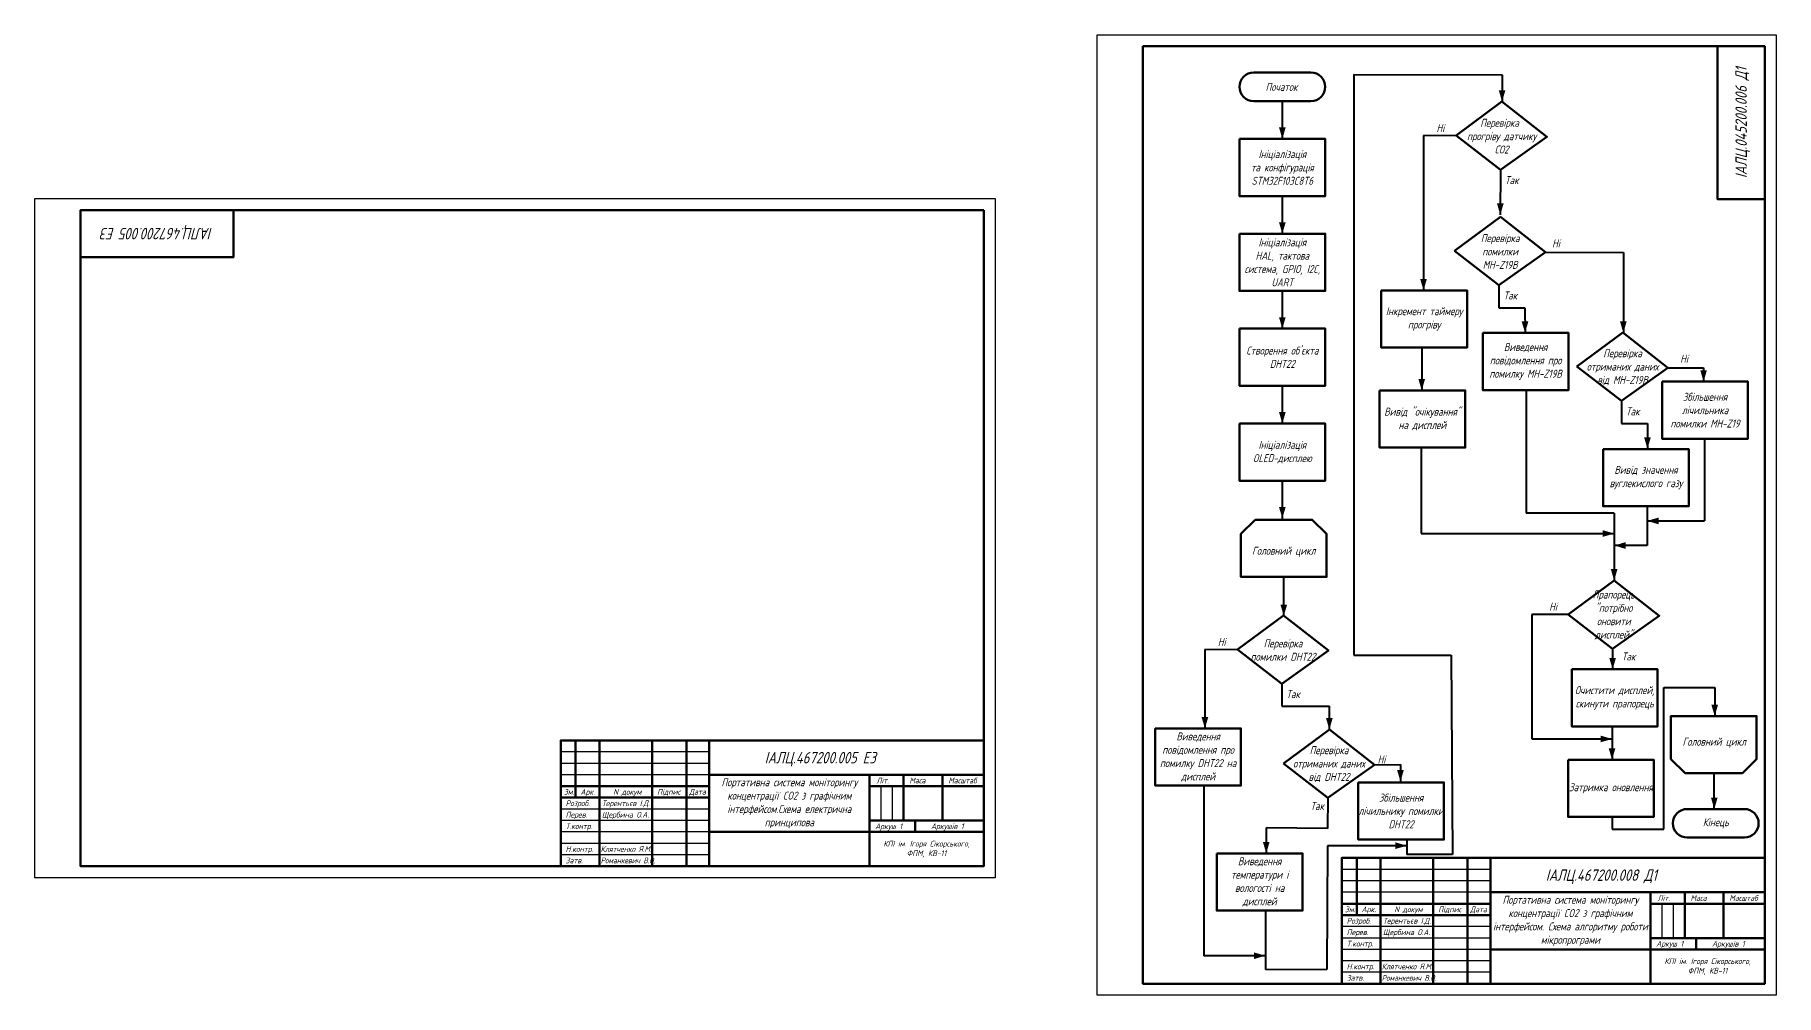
# Model space of a CAD drawing. Header units: millimetres. Extents: x 2767 to 4175, y 296 to 717.
# Drawn here: x 2767 to 3529, y 297 to 717 of the extents above; entities that cross this region are included whole.
import ezdxf
from ezdxf.enums import TextEntityAlignment as Align

# ---------------------------------------------------------------- set-up
doc = ezdxf.new("R2010")
doc.units = ezdxf.units.MM
doc.layers.get('0').update_dxf_attribs({"lineweight": 30})
for name, color, linetype, lineweight in [('Рамка', 7, 'Continuous', 50), ('Рамка_1', 7, 'Continuous', 120), ('Слой11', 2, 'Continuous', 40), ('Слой16', 3, 'Continuous', 50), ('СПЕЦИФ', 7, 'Continuous', 25)]:
    doc.layers.add(name, color=color, linetype=linetype, lineweight=lineweight)
doc.styles.add('ROMN_MY', font='gost-uw.shx', dxfattribs={"oblique": 15})

# ---------------------------------------------------------------- blocks, each defined once
blk = doc.blocks.new('A$C56FB199C')
at = {"layer": 'Слой11'}
blk.add_solid([(-12, 3.5), (-12, -3.5), (0, 0)], dxfattribs=at)

msp = doc.modelspace()

# ---------------------------------------------------------------- linework, layer by layer
at = {"layer": 'Defpoints'}
for points in [[(3231.58, 716.53), (3528.58, 716.53), (3528.58, 296.53), (3231.58, 296.53)], [(3186.95, 644.91), (3186.95, 347.91), (2766.95, 347.91), (2766.95, 644.91)]]:
    msp.add_lwpolyline(points, close=True, dxfattribs=at)
at = {"layer": 'Рамка'}
for p, q in [((3003.48, 407.91), (3003.48, 382.91)), ((3013.95, 407.91), (3013.95, 352.91)), ((3036.95, 407.91), (3036.95, 352.91)), ((3051.95, 407.91), (3051.95, 352.91)), ((3061.95, 407.91), (3061.95, 352.91)), ((3061.95, 392.91), (3181.95, 392.91)), ((3131.95, 392.91), (3131.95, 352.91)), ((3146.95, 392.91), (3146.95, 372.91)), ((3163.95, 392.91), (3163.95, 372.91)), ((3131.95, 387.91), (3181.95, 387.91)), ((3061.95, 367.91), (3181.95, 367.91)), ((3131.95, 372.91), (3181.95, 372.91)), ((3151.95, 372.91), (3151.95, 367.91)), ((3345.11, 356.53), (3345.11, 331.53)), ((3355.58, 356.53), (3355.58, 301.53)), ((3378.58, 356.53), (3378.58, 301.53)), ((3393.58, 356.53), (3393.58, 301.53)), ((3403.58, 356.53), (3403.58, 301.53)), ((3403.58, 341.53), (3523.58, 341.53)), ((3473.58, 341.53), (3473.58, 301.53)), ((3473.58, 336.53), (3523.58, 336.53)), ((3488.58, 341.53), (3488.58, 321.53)), ((3505.58, 341.53), (3505.58, 321.53)), ((3473.58, 321.53), (3523.58, 321.53)), ((3493.58, 321.53), (3493.58, 316.53)), ((3403.58, 316.53), (3523.58, 316.53))]:
    msp.add_line(p, q, dxfattribs=at)
for points in [[(3523.58, 711.53), (3523.58, 644.64), (3502.93, 644.64), (3502.93, 711.53)], [(2786.95, 639.91), (2853.83, 639.91), (2853.83, 619.26), (2786.95, 619.26)], [(2996.95, 352.91), (3181.95, 352.91), (3181.95, 407.91), (2996.95, 407.91)], [(3338.58, 301.53), (3523.58, 301.53), (3523.58, 356.53), (3338.58, 356.53)]]:
    msp.add_lwpolyline(points, close=True, dxfattribs=at)
for points in [[(3061.95, 387.91), (2996.95, 387.91)], [(3061.95, 382.91), (2996.95, 382.91)], [(3403.58, 336.53), (3338.58, 336.53)], [(3403.58, 331.53), (3338.58, 331.53)]]:
    msp.add_lwpolyline(points, dxfattribs=at)
at = {"layer": 'Рамка_1'}
for points in [[(3251.58, 711.53), (3523.58, 711.53), (3523.58, 301.53), (3251.58, 301.53)], [(3181.95, 639.91), (3181.95, 352.91), (2786.95, 352.91), (2786.95, 639.91)]]:
    msp.add_lwpolyline(points, close=True, dxfattribs=at)
at = {"layer": 'Слой11'}
for p, q in [((3343.87, 699.22), (3408.73, 699.1)), ((3343.87, 699.22), (3343.87, 445.2)), ((3408.73, 699.1), (3408.69, 687.31)), ((3312.58, 687.53), (3312.58, 671.03)), ((3374.31, 672.59), (3388.55, 672.48)), ((3374.34, 672.45), (3374.34, 604.78)), ((3407.97, 657.45), (3407.91, 637.79)), ((3312.58, 646.03), (3312.58, 629.53)), ((3427.35, 621.49), (3461.76, 621.39)), ((3461.76, 621.39), (3461.73, 586.19)), ((3312.58, 604.53), (3312.58, 588.03)), ((3407.34, 607.01), (3407.31, 597.18)), ((3407.31, 597.18), (3418.69, 597.18)), ((3418.69, 597.18), (3418.73, 586.18)), ((3373.55, 579.78), (3373.55, 561.01)), ((3481.23, 570.9), (3496.83, 570.9)), ((3496.83, 570.9), (3496.83, 564.87)), ((3312.58, 563.03), (3312.58, 546.53)), ((3419.17, 561.18), (3419.17, 507.31)), ((3460.9, 556.32), (3460.87, 546.49)), ((3460.87, 546.49), (3472.24, 546.49)), ((3472.24, 546.49), (3472.28, 535.48)), ((3373.34, 536.01), (3373.34, 498.43)), ((3497.2, 539.87), (3497.2, 503.94)), ((3312.58, 521.53), (3312.58, 505.03)), ((3472.14, 510.38), (3472.14, 503.94)), ((3457.71, 507.31), (3419.17, 507.31)), ((3457.71, 507.31), (3457.71, 477.85)), ((3472.14, 503.94), (3497.2, 503.94)), ((3472.14, 503.94), (3472.14, 496.31)), ((3373.34, 498.43), (3457.71, 498.43)), ((3472.14, 496.31), (3472.14, 493.19)), ((3472.14, 493.19), (3457.71, 493.19)), ((3313.09, 479.11), (3313.09, 462.61)), ((3437.62, 462.98), (3421.65, 462.98)), ((3421.65, 462.98), (3421.65, 408.59)), ((3278.69, 447.83), (3292.93, 447.72)), ((3278.71, 447.7), (3278.71, 413.18)), ((3343.87, 445.2), (3386.47, 445.2)), ((3386.47, 445.2), (3386.95, 358.12)), ((3457.04, 447.95), (3457.04, 439.04)), ((3312.35, 432.7), (3312.32, 422.87)), ((3479.42, 369.14), (3479.42, 431.15)), ((3479.42, 431.15), (3501.7, 431.15)), ((3501.7, 431.15), (3501.7, 418.56)), ((3312.32, 422.87), (3333.14, 422.87)), ((3333.17, 412.82), (3333.14, 422.87)), ((3456.79, 413.86), (3456.79, 399.49)), ((3421.65, 408.59), (3456.79, 408.59)), ((3352.83, 397.31), (3364.31, 397.37)), ((3364.31, 397.37), (3364.25, 389.96)), ((3501.51, 377.95), (3501.51, 393.56)), ((3278.24, 387.76), (3278.24, 313.78)), ((3332.47, 382.8), (3332.36, 369.41)), ((3456.79, 374.55), (3456.79, 369.14)), ((3305.54, 369.71), (3305.54, 358.56)), ((3332.36, 369.41), (3305.54, 369.71)), ((3456.79, 369.14), (3479.42, 369.14)), ((3332.3, 361.91), (3332.08, 307.72)), ((3367.02, 361.91), (3332.3, 361.91)), ((3367.02, 364.59), (3367.02, 361.91)), ((3367.02, 361.91), (3367.04, 358.07)), ((3386.95, 358.12), (3367.04, 358.07)), ((3305.16, 333.15), (3305.16, 307.72)), ((3305.16, 313.78), (3278.24, 313.78)), ((3332.08, 307.65), (3305.16, 307.72))]:
    msp.add_line(p, q, dxfattribs=at)
at = {"layer": 'Слой16'}
for points in [[(3325.08, 700.03), (3300.08, 700.03, 0.414214), (3293.83, 693.78), (3293.83, 693.78, 0.414214), (3300.08, 687.53), (3325.08, 687.53, 0.414214), (3331.33, 693.78), (3331.33, 693.78, 0.414214)], [(3514.66, 377.95), (3489.66, 377.95, 0.414214), (3483.41, 371.7), (3483.41, 371.7, 0.414214), (3489.66, 365.45), (3514.66, 365.45, 0.414214), (3520.91, 371.7), (3520.91, 371.7, 0.414214)]]:
    msp.add_lwpolyline(points, format="xyb", close=True, dxfattribs=at)
for points in [[(3388.55, 672.48), (3408.64, 687.36), (3428.33, 671.96), (3407.97, 657.45), (3388.55, 672.48)], [(3387.92, 622.04), (3408.01, 636.92), (3427.7, 621.52), (3407.34, 607.01), (3387.92, 622.04)], [(3441.45, 571.42), (3461.54, 586.3), (3481.23, 570.9), (3460.87, 556.39), (3441.45, 571.42)], [(3437.62, 462.98), (3457.71, 477.86), (3477.4, 462.46), (3457.04, 447.95), (3437.62, 462.98)], [(3292.93, 447.72), (3313.02, 462.61), (3332.71, 447.2), (3312.35, 432.7), (3292.93, 447.72)], [(3313.05, 397.83), (3333.14, 412.71), (3352.83, 397.31), (3332.47, 382.8), (3313.05, 397.83)]]:
    msp.add_lwpolyline(points, dxfattribs=at)
for points in [[(3293.83, 671.03), (3331.33, 671.03), (3331.33, 646.03), (3293.83, 646.03)], [(3293.83, 629.53), (3331.33, 629.53), (3331.33, 604.53), (3293.83, 604.53)], [(3355.87, 604.78), (3393.37, 604.78), (3393.37, 579.78), (3355.87, 579.78)], [(3293.83, 588.03), (3331.33, 588.03), (3331.33, 563.03), (3293.83, 563.03)], [(3400.25, 586.18), (3437.75, 586.18), (3437.75, 561.18), (3400.25, 561.18)], [(3478.7, 564.87), (3516.2, 564.87), (3516.2, 539.87), (3478.7, 539.87)], [(3355.08, 561.01), (3392.58, 561.01), (3392.58, 536.01), (3355.08, 536.01)], [(3293.83, 546.53), (3331.33, 546.53), (3331.33, 521.53), (3293.83, 521.53)], [(3452.87, 535.38), (3490.37, 535.38), (3490.37, 510.38), (3452.87, 510.38)], [(3300.69, 504.48), (3325.69, 504.48), (3331.94, 498.23), (3331.94, 479.48), (3294.44, 479.48), (3294.44, 498.23)], [(3439.2, 439.04), (3476.7, 439.04), (3476.7, 414.04), (3439.2, 414.04)], [(3256.99, 413.16), (3294.49, 413.16), (3294.49, 388.16), (3256.99, 388.16)], [(3513.78, 393.56), (3488.78, 393.56), (3482.53, 399.81), (3482.53, 418.56), (3520.03, 418.56), (3520.03, 399.81)], [(3437.54, 399.49), (3475.04, 399.49), (3475.04, 374.49), (3437.54, 374.49)], [(3345.77, 389.59), (3383.27, 389.59), (3383.27, 364.59), (3345.77, 364.59)], [(3283.91, 358.56), (3321.41, 358.56), (3321.41, 333.56), (3283.91, 333.56)]]:
    msp.add_lwpolyline(points, close=True, dxfattribs=at)
at = {"layer": 'СПЕЦИФ'}
for p, q in [((3136.95, 387.91), (3136.95, 372.91)), ((3141.95, 387.91), (3141.95, 372.91)), ((3478.58, 336.53), (3478.58, 321.53)), ((3483.58, 336.53), (3483.58, 321.53))]:
    msp.add_line(p, q, dxfattribs=at)
for points in [[(3061.95, 402.91), (2996.95, 402.91), (2996.95, 402.91)], [(3061.95, 397.91), (2996.95, 397.91)], [(3061.95, 392.91), (2996.95, 392.91)], [(3061.95, 377.91), (2996.95, 377.91)], [(3061.95, 372.91), (2996.95, 372.91)], [(3061.95, 367.91), (2996.95, 367.91)], [(3061.95, 362.91), (2996.95, 362.91)], [(3061.95, 357.91), (2996.95, 357.91)], [(3403.58, 351.53), (3338.58, 351.53), (3338.58, 351.53)], [(3403.58, 346.53), (3338.58, 346.53)], [(3403.58, 341.53), (3338.58, 341.53)], [(3403.58, 326.53), (3338.58, 326.53)], [(3403.58, 321.53), (3338.58, 321.53)], [(3403.58, 316.53), (3338.58, 316.53)], [(3403.58, 311.53), (3338.58, 311.53)], [(3403.58, 306.53), (3338.58, 306.53)]]:
    msp.add_lwpolyline(points, dxfattribs=at)

# ---------------------------------------------------------------- block references
at = {"layer": 'Слой11', "xscale": 0.4166500000000042, "yscale": 0.4166500000000042, "zscale": 0.4166500000000042}
for p, rotation in [((3408.69, 687.31), 270), ((3312.58, 671.03), 270), ((3407.91, 637.79), 270), ((3312.58, 629.53), 270), ((3374.34, 604.78), 270), ((3312.58, 588.03), 270), ((3418.73, 586.18), 270), ((3461.73, 586.19), 270), ((3373.55, 561.01), 270), ((3496.83, 564.87), 270), ((3312.58, 546.53), 270), ((3472.28, 535.48), 270), ((3312.58, 505.03), 270), ((3472.14, 503.94), 180), ((3457.71, 493.19), 180), ((3457.71, 477.86), 270), ((3313.22, 462.36), 270), ((3457.04, 439.04), 270), ((3501.7, 418.56), 270), ((3278.72, 413.16), 270), ((3333.14, 412.71), 270), ((3456.79, 399.49), 270), ((3364.25, 389.96), 270), ((3501.51, 377.95), 270), ((3305.54, 358.56), 270)]:
    msp.add_blockref('A$C56FB199C', p, dxfattribs=dict(at, rotation=rotation))
for p in [(3457.71, 498.43), (3456.79, 408.59), (3367.02, 361.91), (3305.16, 313.78)]:
    msp.add_blockref('A$C56FB199C', p, dxfattribs=at)

# ---------------------------------------------------------------- texts
at = {"char_height": 3.5, "attachment_point": 5, "style": 'ROMN_MY'}
for s, insert, width in [('\\pxqc;Початок', (3312.21, 693.76), 25.7338), ('\\pxqc;{\\Fgost-uw|c204;Перевірка  прогріву датчику СО2 }', (3408.49, 672.21), 31.25), ('\\pxqc;{\\Fgost-uw|c204;Ні}', (3381.67, 675.73), 31.25), ('\\pxqc;{\\Fgost-uw|c204;Ініціалізація\\P\\pq*;та конфігурація }STM32F103C8T6', (3312.58, 658.53), 37.5), ('\\pxqc;{\\Fgost-uw|c204;Так}', (3412.93, 652.97), 31.25), ('\\pxqc;{\\Fgost-uw|c204;Ініціалізація\\P}HAL,{\\Fgost-uw|c204; тактова система, }GPIO, I2C, UART', (3312.58, 617.03), 37.5), ('\\pxqc;{\\Fgost-uw|c204;Перевірка помилки }MH-Z19B', (3407.85, 621.77), 31.25), ('\\pxqc;{\\Fgost-uw|c204;Ні}', (3432.26, 625.3), 31.25), ('\\pxqc;{\\Fgost-uw|c204;Так}', (3412.3, 602.53), 31.25), ('\\pxqc;{\\Fgost-uw|c204;Інкремент таймеру прогріву}', (3374.62, 592.28), 37.5), ("\\pxqc;{\\Fgost-uw|c204;Створення об'єкта }DHT22", (3312.58, 575.53), 37.5), ('\\pxqc;{\\Fgost-uw|c204;Виведення повідомлення про помилку }MH-Z19B', (3419, 573.68), 37.5), ('\\pxqc;{\\Fgost-uw|c204;Перевірка отриманих даних від }MH-Z19B', (3461.38, 571.15), 31.25), ('\\pxqc;{\\Fgost-uw|c204;Ні}', (3488.29, 574.86), 31.25), ('\\pxqc;{\\Fgost-uw|c204;Збільшення лічильника помилки} MH-Z19', (3497.45, 552.37), 37.5), ('\\pxqc;{\\Fgost-uw|c204;Вивід }"{\\Fgost-uw|c204;очікування}" {\\Fgost-uw|c204;на дисплей}', (3373.83, 548.51), 37.5), ('\\pxqc;{\\Fgost-uw|c204;Так}', (3465.85, 551.84), 31.25), ('\\pxqc;{\\Fgost-uw|c204;Ініціалізація }OLED-{\\Fgost-uw|c204;дисплею}', (3312.58, 534.03), 37.5), ('\\pxqc;{\\Fgost-uw|c204;Вивід значення вуглекислого газу}', (3471.62, 522.88), 37.5), ('\\pxqc;Головний цикл', (3313.19, 490.42), 31.25), ('\\pxqc;{\\Fgost-uw|c204;Прапорець "потрібно оновити дисплей"}', (3457.55, 462.71), 31.25), ('\\pxqc;{\\Fgost-uw|c204;Ні}', (3430.98, 466.42), 31.25), ('\\pxqc;{\\Fgost-uw|c204;Ні}', (3286.04, 450.98), 31.25), ('\\pxqc;{\\Fgost-uw|c204;Перевірка помилки }DHT22', (3312.86, 447.45), 31.25), ('\\pxqc;{\\Fgost-uw|c204;Так}', (3464.02, 444.65), 31.25), ('\\pxqc;{\\Fgost-uw|c204;Так}', (3317.31, 428.21), 31.25), ('\\pxqc;{\\Fgost-uw|c204;Очистити дисплей, скинути прапорець}', (3457.95, 426.54), 37.5), ('\\pxqc;{\\Fgost-uw|c204;Виведення повідомлення про помилку }DHT22 {\\Fgost-uw|c204;на дисплей}', (3275.74, 400.66), 37.5), ('\\pxqc;{\\Fgost-uw|c204;Перевірка отриманих даних від }DHT22', (3332.98, 397.56), 31.25), ('\\pxqc;Головний цикл', (3501.48, 406.92), 31.25), ('\\pxqc;{\\Fgost-uw|c204;Ні}', (3355.94, 399.63), 31.25), ('\\pxqc;{\\Fgost-uw|c204;Затримка оновлення}', (3456.29, 386.99), 37.5), ('\\pxqc;{\\Fgost-uw|c204;Так}', (3327.85, 379.27), 31.25), ('\\pxqc;{\\Fgost-uw|c204;Збільшення лічильнику помилки }DHT22', (3364.52, 377.09), 37.5), ('\\pxqc;Кінець', (3502.16, 371.7), 25), ('\\pxqc;{\\Fgost-uw|c204;Виведення температури і вологості на дисплей}', (3302.66, 346.06), 37.5)]:
    msp.add_mtext(s, dxfattribs=dict(at, insert=insert, width=width))
at = {"layer": 'СПЕЦИФ', "style": 'ROMN_MY', "oblique": 15}
for s, rotation, p in [('ІАЛЦ.045200.006 Д1', 90, (3513.25, 678.09)), ('ІАЛЦ.467200.005 Е3', 180, (2820.39, 629.59))]:
    msp.add_text(s, height=5, rotation=rotation, dxfattribs=at).set_placement(p, align=Align.MIDDLE_CENTER)
for s, p in [('ІАЛЦ.467200.005 Е3', (3086.19, 397.91)), ('ІАЛЦ.467200.008 Д1', (3427.82, 346.53))]:
    msp.add_text(s, height=5, dxfattribs=at).set_placement(p)
at = {"layer": 'СПЕЦИФ', "lineweight": 20, "style": 'ROMN_MY', "oblique": 15}
for s, p in [('Лiт.', (3135.06, 389.15)), ('Маса', (3149.48, 389.15)), ('Масштаб', (3166.48, 389.15)), ('Зм.', (2998.32, 384.2)), ('Розроб.', (2999.1, 379.2)), ('Арк.', (3005.63, 384.2)), ('Терентьєв І.Д.', (3014.95, 379.2)), ('N докум', (3019.94, 384.2)), ('Пiдпис', (3039.13, 384.2)), ('Дата', (3053.09, 384.2)), ('Перев.', (2999.1, 374.2)), ('Щербина О.А.', (3014.95, 374.2)), ('Т.контр.', (2999.1, 369.2)), ('Аркуш 1', (3134.48, 369.15)), ('Аркушiв 1', (3158.9, 369.15)), ('Н.контр.', (2999.1, 359.2)), ('Затв.', (2999.1, 354.2)), ('Зм.', (3339.95, 332.82)), ('Арк.', (3347.26, 332.82)), ('N докум', (3361.57, 332.82)), ('Пiдпис', (3380.76, 332.82)), ('Дата', (3394.72, 332.82)), ('Лiт.', (3476.69, 337.77)), ('Маса', (3491.11, 337.77)), ('Масштаб', (3508.11, 337.77)), ('Розроб.', (3340.73, 327.82)), ('Терентьєв І.Д.', (3356.58, 327.82)), ('Перев.', (3340.73, 322.82)), ('Т.контр.', (3340.73, 317.82)), ('Щербина О.А.', (3356.58, 322.82)), ('Аркуш 1', (3476.11, 317.77)), ('Аркушiв 1', (3500.53, 317.77)), ('Затв.', (3340.73, 302.82)), ('Н.контр.', (3340.73, 307.82))]:
    msp.add_text(s, height=2.5, dxfattribs=at).set_placement(p)
for s, width, p in [('Клятченко Я.М.', 0.98, (3014.45, 359.2)), ('Романкевич В.О.', 0.95, (3014.45, 354.2)), ('Романкевич В.О.', 0.95, (3356.08, 302.82)), ('Клятченко Я.М.', 0.98, (3356.08, 307.82))]:
    msp.add_text(s, height=2.5, dxfattribs=dict(at, width=width)).set_placement(p)
at = {"layer": 'СПЕЦИФ', "attachment_point": 5, "style": 'ROMN_MY'}
for s, insert, char_height, width in [('{\\Fgost-uw|c204;Портативна система моніторингу концентрації }CO2 {\\Fgost-uw|c204;з графічним інтерфейсом.Схема електрична принципова}', (3096.95, 380.41), 3.5, 70), ('{\\Fgost-uw|c204;КПІ ім}. {\\Fgost-uw|c204;Ігоря Сікорського},\\P\\pxqc;{\\Fgost-uw|c204;ФПМ}, {\\Fgost-uw|c204;КВ}-1{\\Fgost-uw|c204;1}', (3156.95, 360.41), 2.5, 50), ('\\pxqc;{\\Fgost-uw|c204;Портативна система моніторингу концентрації }CO2 {\\Fgost-uw|c204;з графічним інтерфейсом.} {\\Fgost-uw|c204;Схема алгоритму роботи мікропрограми}', (3438.58, 329.03), 3.5, 70), ('\\pxqc;{\\Fgost-uw|c204;КПІ ім}. {\\Fgost-uw|c204;Ігоря Сікорського},\\P{\\Fgost-uw|c204;ФПМ}, {\\Fgost-uw|c204;КВ}-11', (3498.58, 309.03), 2.5, 50)]:
    msp.add_mtext(s, dxfattribs=dict(at, insert=insert, char_height=char_height, width=width))

doc.saveas('drawing.dxf')
